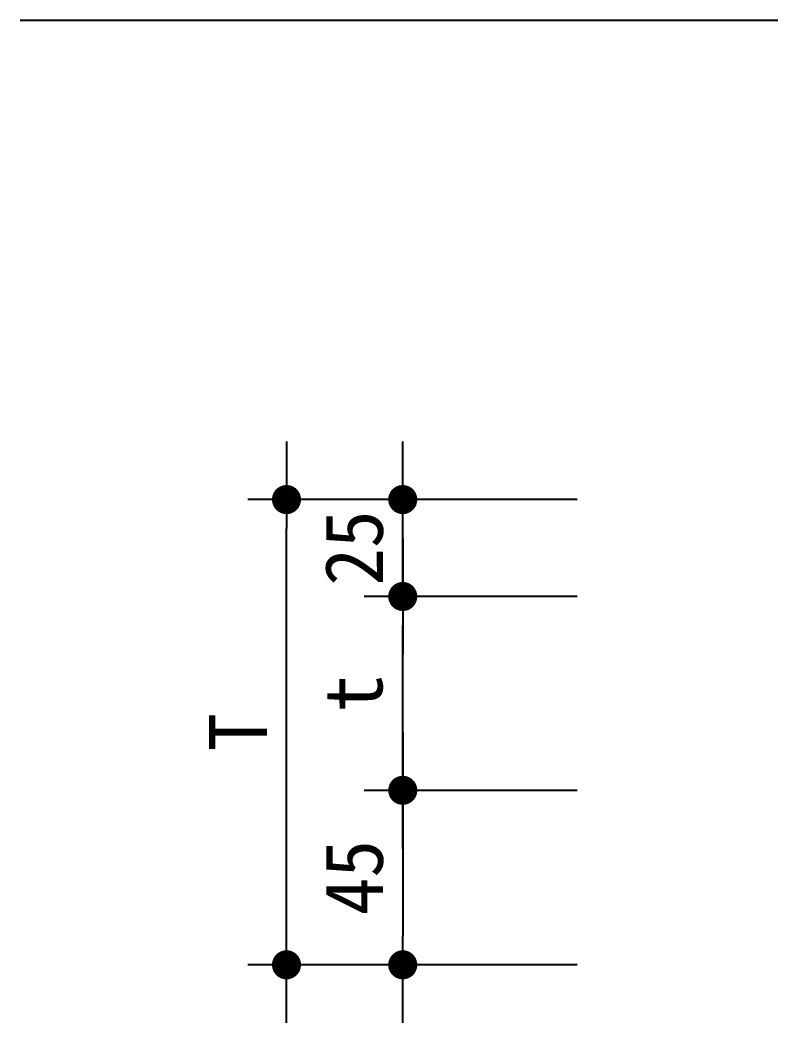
# Model space of a CAD drawing. Header units: millimetres. Extents: x 12704 to 16681, y 105 to 2866.
# Drawn here: x 12704.5 to 12898.3, y 1226.3 to 1485 of the extents above; entities that cross this region are included whole.
import ezdxf

# ---------------------------------------------------------------- set-up
doc = ezdxf.new("R2010")
doc.units = ezdxf.units.MM
doc.header["$LTSCALE"] = 5
doc.layers.add('A-DIMS', color=7, linetype='Continuous', lineweight=25)
doc.layers.add('A-XXXX-TABL', color=7, linetype='Continuous', lineweight=25)
doc.styles.add('HY울릉도L', font='')
doc.styles.add('돋움체', font='')
doc.styles.get('HY울릉도L').set_extended_font_data('HYwulM')
doc.styles.get('돋움체').set_extended_font_data('DotumChe')
doc.dimstyles.new('CDIM', dxfattribs={"dimtxt": 3, "dimasz": 1.5, "dimexe": 2, "dimexo": 1, "dimgap": 1, "dimtad": 1, "dimdec": 0, "dimrnd": 0.5, "dimzin": 0, "dimdsep": 32, "dimlunit": 6, "dimtxsty": 'HY울릉도L', "dimblk1": '_CIDOT', "dimblk2": '_CIDOT', "dimsah": 1, "dimcen": 5.5, "dimclrd": 2, "dimclre": 2, "dimclrt": 7, "dimadec": 0, "dimazin": 0, "dimtfac": 1, "dimtdec": 0, "dimtix": 1, "dimtmove": 2, "dimatfit": 1, "dimldrblk": '_CIDOT', "dimfxl": 1, "dimtolj": 1, "dimtzin": 0, "dimlwd": -1, "dimarcsym": 0})

# ---------------------------------------------------------------- blocks, each defined once
blk = doc.blocks.new('_CIDOT')
at = {"color": 0, "linetype": 'ByBlock'}
blk.add_line((2, 0), (-1, 0), dxfattribs=at)
at = {"color": 0, "linetype": 'ByBlock', "const_width": 0.5}
blk.add_lwpolyline([(-0.25, 0, 1), (0.25, 0, 1)], format="xyb", close=True, dxfattribs=at)
blk = doc.blocks.new('*D12')
at = {"layer": 'A-DIMS', "lineweight": -2, "transparency": 16777216}
for p, q in [((12848.26, 1361.32), (12763.26, 1361.32)), ((12848.26, 1241.32), (12763.26, 1241.32))]:
    blk.add_line(p, q, dxfattribs=at)
at = {"layer": 'A-DIMS', "transparency": 16777216}
blk.add_line((12773.26, 1248.82), (12773.26, 1353.82), dxfattribs=at)
at = {"layer": 'A-DIMS', "transparency": 16777216, "xscale": 7.5, "yscale": 7.5, "zscale": 7.5}
for p, rotation in [((12773.26, 1361.32), 90), ((12773.26, 1241.32), 270)]:
    blk.add_blockref('_CIDOT', p, dxfattribs=dict(at, rotation=rotation))
at = {"layer": 'A-DIMS', "color": 3, "transparency": 16777216, "insert": (12760.75, 1301.32), "char_height": 15, "attachment_point": 5, "rotation": 90, "style": '돋움체'}
blk.add_mtext('\\A1;T', dxfattribs=at)
blk = doc.blocks.new('*D13')
at = {"layer": 'A-DIMS', "lineweight": -2, "transparency": 16777216}
for p, q in [((12848.26, 1286.32), (12793.26, 1286.32)), ((12848.26, 1241.32), (12793.26, 1241.32))]:
    blk.add_line(p, q, dxfattribs=at)
at = {"layer": 'A-DIMS', "transparency": 16777216}
blk.add_line((12803.26, 1278.82), (12803.26, 1248.82), dxfattribs=at)
at = {"layer": 'A-DIMS', "transparency": 16777216, "xscale": 7.5, "yscale": 7.5, "zscale": 7.5}
for p, rotation in [((12803.26, 1286.32), 90), ((12803.26, 1241.32), 270)]:
    blk.add_blockref('_CIDOT', p, dxfattribs=dict(at, rotation=rotation))
at = {"layer": 'A-DIMS', "color": 3, "transparency": 16777216, "insert": (12790.75, 1263.82), "char_height": 15, "attachment_point": 5, "rotation": 90, "style": '돋움체'}
blk.add_mtext('\\A1;45', dxfattribs=at)
blk = doc.blocks.new('*D14')
at = {"layer": 'A-DIMS', "lineweight": -2, "transparency": 16777216}
for p, q in [((12848.26, 1336.32), (12793.26, 1336.32)), ((12848.26, 1286.32), (12793.26, 1286.32))]:
    blk.add_line(p, q, dxfattribs=at)
at = {"layer": 'A-DIMS', "transparency": 16777216}
blk.add_line((12803.26, 1293.82), (12803.26, 1328.82), dxfattribs=at)
at = {"layer": 'A-DIMS', "transparency": 16777216, "xscale": 7.5, "yscale": 7.5, "zscale": 7.5}
for p, rotation in [((12803.26, 1336.32), 90), ((12803.26, 1286.32), 270)]:
    blk.add_blockref('_CIDOT', p, dxfattribs=dict(at, rotation=rotation))
at = {"layer": 'A-DIMS', "color": 3, "transparency": 16777216, "insert": (12790.62, 1311.32), "char_height": 15, "attachment_point": 5, "rotation": 90, "style": '돋움체'}
blk.add_mtext('\\A1;t', dxfattribs=at)
blk = doc.blocks.new('*D15')
at = {"layer": 'A-DIMS', "transparency": 16777216}
for p, q in [((12803.26, 1368.82), (12803.26, 1376.32)), ((12803.26, 1336.32), (12803.26, 1361.32)), ((12803.26, 1328.82), (12803.26, 1321.32))]:
    blk.add_line(p, q, dxfattribs=at)
at = {"layer": 'A-DIMS', "lineweight": -2, "transparency": 16777216}
for p, q in [((12848.26, 1361.32), (12793.26, 1361.32)), ((12848.26, 1336.32), (12793.26, 1336.32))]:
    blk.add_line(p, q, dxfattribs=at)
at = {"layer": 'A-DIMS', "transparency": 16777216, "xscale": 7.5, "yscale": 7.5, "zscale": 7.5}
for p, rotation in [((12803.26, 1361.32), 270), ((12803.26, 1336.32), 90)]:
    blk.add_blockref('_CIDOT', p, dxfattribs=dict(at, rotation=rotation))
at = {"layer": 'A-DIMS', "color": 3, "transparency": 16777216, "insert": (12790.75, 1348.82), "char_height": 15, "attachment_point": 5, "rotation": 90, "style": '돋움체'}
blk.add_mtext('\\A1;25', dxfattribs=at)

msp = doc.modelspace()

# ---------------------------------------------------------------- linework, layer by layer
at = {"layer": 'A-XXXX-TABL'}
msp.add_line((12704.5, 1485), (16378.25, 1485), dxfattribs=at)

# ---------------------------------------------------------------- dimensions: what is measured, and where the dimension line sits
at = {"layer": 'A-DIMS'}
for base, p1, p2, text, picture, middle in [((12773.26, 1361.32), (12853.26, 1241.32), (12853.26, 1361.32), 'T', '*D12', (12760.75, 1301.32)), ((12803.26, 1336.32), (12853.26, 1286.32), (12853.26, 1336.32), 't', '*D14', (12790.62, 1311.32))]:
    dim = msp.add_linear_dim(base=base, p1=p1, p2=p2, angle=90, text=text, dimstyle='CDIM', override={"dimscale": 5, "dimtxsty": '돋움체', "dimclrd": 256, "dimclre": 256, "dimclrt": 3}, dxfattribs=at)
    dim.commit()
    dim.dimension.update_dxf_attribs({"geometry": picture, "text_midpoint": middle})
for base, p1, p2, picture, middle in [((12803.26, 1361.32), (12853.26, 1336.32), (12853.26, 1361.32), '*D15', (12790.75, 1348.82)), ((12803.26, 1241.32), (12853.26, 1286.32), (12853.26, 1241.32), '*D13', (12790.75, 1263.82))]:
    dim = msp.add_linear_dim(base=base, p1=p1, p2=p2, angle=90, dimstyle='CDIM', override={"dimscale": 5, "dimtxsty": '돋움체', "dimclrd": 256, "dimclre": 256, "dimclrt": 3}, dxfattribs=at)
    dim.commit()
    dim.dimension.update_dxf_attribs({"geometry": picture, "text_midpoint": middle})

doc.saveas('drawing.dxf')
